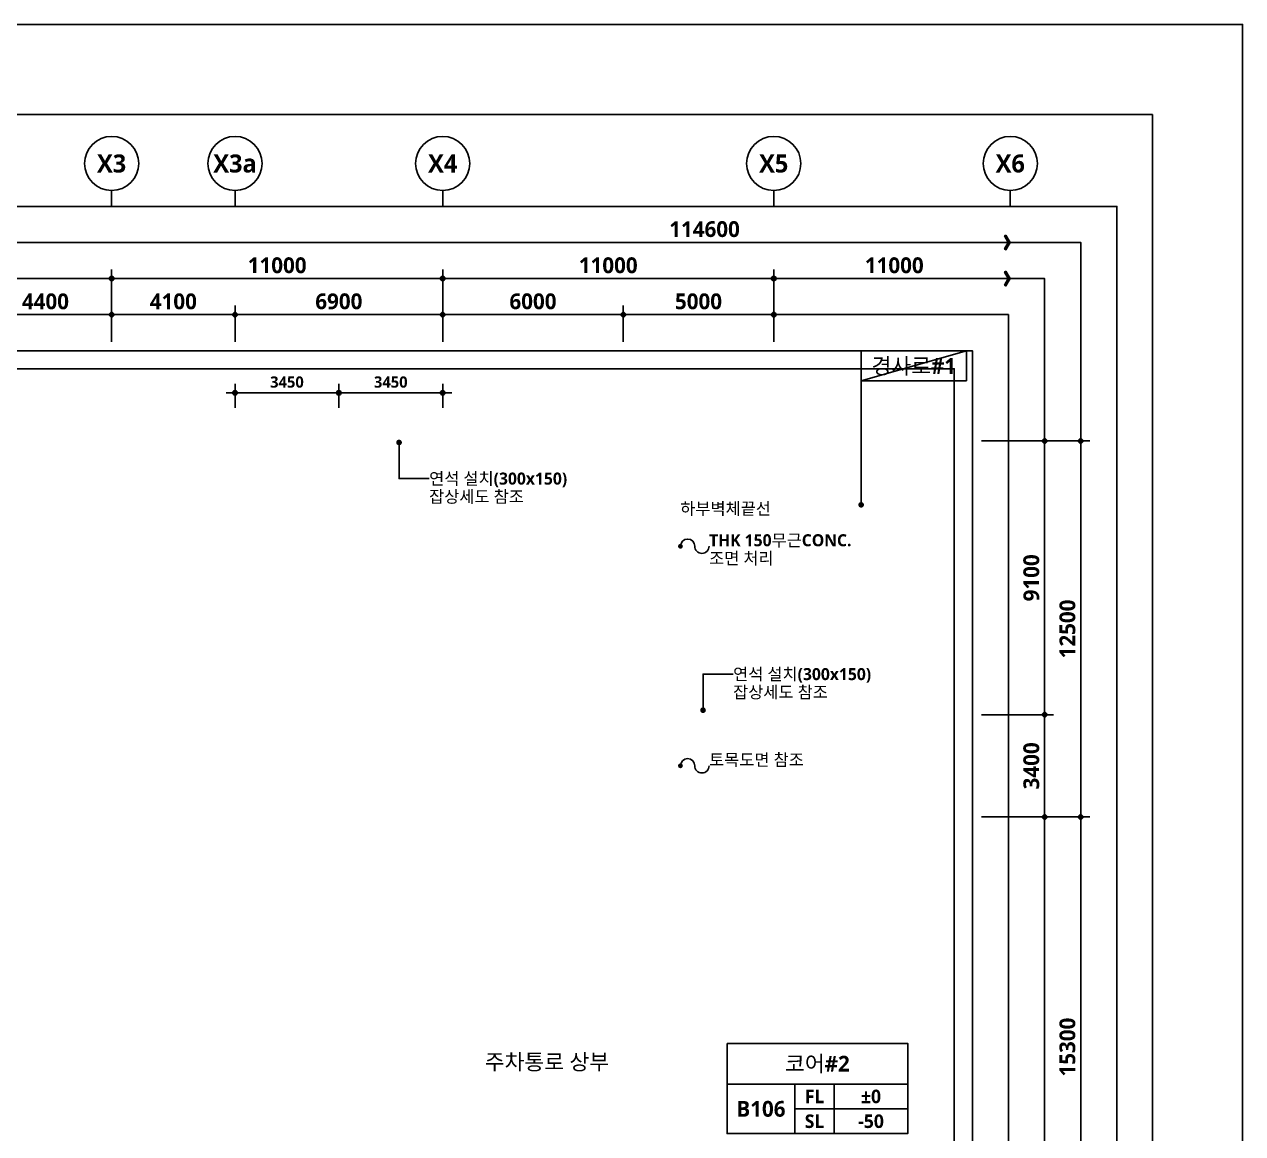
# Model space of a CAD drawing. Header units: millimetres. Extents: x -63924 to 190228206, y 0 to 456875599.
# Drawn here: x 48620 to 89100, y 215123 to 252000 of the extents above; entities that cross this region are included whole.
import ezdxf
from ezdxf.enums import TextEntityAlignment as Align

# ---------------------------------------------------------------- set-up
doc = ezdxf.new("R2010")
doc.units = ezdxf.units.MM
doc.header["$LTSCALE"] = 150
doc.header["$MEASUREMENT"] = 0
doc.header["$PDSIZE"] = -10
doc.layers.get('0').update_dxf_attribs({"linetype": 'CONTINUOUS'})
doc.layers.get('Defpoints').update_dxf_attribs({"color": 153, "linetype": 'CONTINUOUS'})
for name, color, linetype in [('A-ANNO-DIM', 4, 'CONTINUOUS'), ('A-ANNO-GRA1', 7, 'CONTINUOUS'), ('A-ANNO-LEAD', 4, 'CONTINUOUS'), ('A-ANNO-TEXT1', 7, 'CONTINUOUS'), ('A-ANNO-TEXT2', 3, 'CONTINUOUS'), ('A-ST-AXIS-BUB', 7, 'CONTINUOUS'), ('A-ST-AXIS-DIM', 7, 'CONTINUOUS')]:
    doc.layers.add(name, color=color, linetype=linetype)
for name, color, linetype, plot in [('Defpoint', 161, 'CONTINUOUS', False), ('G(그리드1)', 185, 'CONTINUOUS', False), ('G(그리드2)', 235, 'CONTINUOUS', False)]:
    doc.layers.add(name, color=color, linetype=linetype, plot=plot)
doc.styles.add('2020음성 1차', font='')
doc.styles.add('SH_나눔', font='')
doc.styles.add('SH_대대리576', font='')
doc.styles.add('SH_진천_나눔', font='')
doc.styles.get('2020음성 1차').set_extended_font_data('NanumGothic', bold=True)
doc.styles.get('SH_나눔').set_extended_font_data('NanumGothic', bold=True)
doc.styles.get('SH_대대리576').set_extended_font_data('NanumGothic', bold=True)
doc.styles.get('SH_진천_나눔').set_extended_font_data('NanumGothic', bold=True)
doc.dimstyles.new('SHP 300', dxfattribs={"dimscale": 150, "dimtxt": 3.5, "dimasz": 1, "dimexe": 2, "dimexo": 2, "dimgap": 1, "dimtad": 1, "dimdec": 0, "dimzin": 0, "dimdsep": 46, "dimtxsty": 'SH_대대리576', "dimblk": 'DIMDOT', "dimcen": 0.09, "dimclrt": 3, "dimadec": 0, "dimazin": 1, "dimtfac": 1, "dimtdec": 0, "dimtix": 1, "dimtmove": 2, "dimatfit": 0, "dimldrblk": 'DIMDOT', "dimfxl": 1, "dimtolj": 1, "dimtzin": 0, "dimarcsym": 0})
doc.dimstyles.new('SHP300내부', dxfattribs={"dimscale": 150, "dimtxt": 2.5, "dimasz": 1, "dimexe": 2, "dimexo": 2, "dimgap": 1, "dimtad": 1, "dimdec": 0, "dimzin": 0, "dimdsep": 46, "dimtxsty": 'SH_대대리576', "dimblk": 'DIMDOT', "dimcen": 0.09, "dimclrd": 256, "dimclre": 256, "dimclrt": 3, "dimadec": 0, "dimazin": 1, "dimtfac": 1, "dimtdec": 0, "dimtix": 1, "dimtmove": 2, "dimatfit": 0, "dimldrblk": 'DIMDOT', "dimfxl": 1, "dimtolj": 1, "dimtzin": 0, "dimlwd": -1, "dimlwe": -1, "dimarcsym": 0})

# ---------------------------------------------------------------- blocks, each defined once
blk = doc.blocks.new('DIMDOT')
at = {"color": 0}
blk.add_line((-2, 0), (2, 0), dxfattribs=at)
for radius in [0.5, 0.25]:
    blk.add_circle((0, 0), radius, dxfattribs=at)
blk = doc.blocks.new('*D524')
at = {"layer": 'A-ST-AXIS-DIM', "color": 0, "lineweight": -2, "transparency": 16777216}
for p, q in [((80420, 225650), (84020, 225650)), ((83720, 210500), (83720, 225500)), ((80420, 210350), (84020, 210350))]:
    blk.add_line(p, q, dxfattribs=at)
at = {"layer": 'Defpoints', "color": 0, "transparency": 16777216}
for p in [(80120, 225650), (83720, 225650), (80120, 210350)]:
    blk.add_point(p, dxfattribs=at)
at = {"layer": 'A-ST-AXIS-DIM', "color": 0, "linetype": 'ByBlock', "lineweight": -2, "transparency": 16777216, "xscale": 150, "yscale": 150, "zscale": 150}
for p, rotation in [((83720, 225650), 90), ((83720, 210350), 270)]:
    blk.add_blockref('DIMDOT', p, dxfattribs=dict(at, rotation=rotation))
at = {"layer": 'A-ST-AXIS-DIM', "color": 3, "transparency": 16777216, "insert": (83280.28054, 218000), "char_height": 525, "attachment_point": 5, "rotation": 90, "style": 'SH_대대리576'}
blk.add_mtext('\\A1;15300', dxfattribs=at)
blk = doc.blocks.new('*D525')
at = {"layer": 'A-ST-AXIS-DIM', "color": 0, "lineweight": -2, "transparency": 16777216}
for p, q in [((80420, 238150), (84020, 238150)), ((83720, 238000), (83720, 225800)), ((80420, 225650), (84020, 225650))]:
    blk.add_line(p, q, dxfattribs=at)
at = {"layer": 'Defpoints', "color": 0, "transparency": 16777216}
for p in [(80120, 238150), (80120, 225650), (83720, 225650)]:
    blk.add_point(p, dxfattribs=at)
at = {"layer": 'A-ST-AXIS-DIM', "color": 0, "linetype": 'ByBlock', "lineweight": -2, "transparency": 16777216, "xscale": 150, "yscale": 150, "zscale": 150}
for p, rotation in [((83720, 238150), 90), ((83720, 225650), 270)]:
    blk.add_blockref('DIMDOT', p, dxfattribs=dict(at, rotation=rotation))
at = {"layer": 'A-ST-AXIS-DIM', "color": 3, "transparency": 16777216, "insert": (83281, 231900), "char_height": 525, "attachment_point": 5, "rotation": 90, "style": 'SH_대대리576'}
blk.add_mtext('\\A1;12500', dxfattribs=at)
blk = doc.blocks.new('*D532')
at = {"layer": 'A-ST-AXIS-DIM', "color": 0, "lineweight": -2, "transparency": 16777216}
for p, q in [((80420, 238150), (82820, 238150)), ((82520, 238000), (82520, 229200)), ((80420, 229050), (82820, 229050))]:
    blk.add_line(p, q, dxfattribs=at)
at = {"layer": 'Defpoints', "color": 0, "transparency": 16777216}
for p in [(80120, 238150), (80120, 229050), (82520, 229050)]:
    blk.add_point(p, dxfattribs=at)
at = {"layer": 'A-ST-AXIS-DIM', "color": 0, "linetype": 'ByBlock', "lineweight": -2, "transparency": 16777216, "xscale": 150, "yscale": 150, "zscale": 150}
for p, rotation in [((82520, 238150), 90), ((82520, 229050), 270)]:
    blk.add_blockref('DIMDOT', p, dxfattribs=dict(at, rotation=rotation))
at = {"layer": 'A-ST-AXIS-DIM', "color": 3, "transparency": 16777216, "insert": (82080.28054, 233600), "char_height": 525, "attachment_point": 5, "rotation": 90, "style": 'SH_대대리576'}
blk.add_mtext('\\A1;9100', dxfattribs=at)
blk = doc.blocks.new('*D533')
at = {"layer": 'A-ST-AXIS-DIM', "color": 0, "lineweight": -2, "transparency": 16777216}
for p, q in [((80420, 229050), (82820, 229050)), ((82520, 225800), (82520, 228900)), ((80420, 225650), (82820, 225650))]:
    blk.add_line(p, q, dxfattribs=at)
at = {"layer": 'Defpoints', "color": 0, "transparency": 16777216}
for p in [(80120, 229050), (82520, 229050), (80120, 225650)]:
    blk.add_point(p, dxfattribs=at)
at = {"layer": 'A-ST-AXIS-DIM', "color": 0, "linetype": 'ByBlock', "lineweight": -2, "transparency": 16777216, "xscale": 150, "yscale": 150, "zscale": 150}
for p, rotation in [((82520, 229050), 90), ((82520, 225650), 270)]:
    blk.add_blockref('DIMDOT', p, dxfattribs=dict(at, rotation=rotation))
at = {"layer": 'A-ST-AXIS-DIM', "color": 3, "transparency": 16777216, "insert": (82080.28054, 227350), "char_height": 525, "attachment_point": 5, "rotation": 90, "style": 'SH_대대리576'}
blk.add_mtext('\\A1;3400', dxfattribs=at)
blk = doc.blocks.new('*D547')
at = {"layer": 'A-ANNO-DIM', "transparency": 16777216}
for p, q in [((59070, 239250), (59070, 240050)), ((62520, 239250), (62520, 240050)), ((62370, 239750), (59220, 239750))]:
    blk.add_line(p, q, dxfattribs=at)
at = {"layer": 'Defpoints', "color": 0, "transparency": 16777216}
for p in [(59070, 239750), (59070, 238950), (62520, 238950)]:
    blk.add_point(p, dxfattribs=at)
at = {"layer": 'A-ANNO-DIM', "linetype": 'ByBlock', "transparency": 16777216, "xscale": 150, "yscale": 150, "zscale": 150, "rotation": 180}
blk.add_blockref('DIMDOT', (59070, 239750), dxfattribs=at)
at = {"layer": 'A-ANNO-DIM', "linetype": 'ByBlock', "transparency": 16777216, "xscale": 150, "yscale": 150, "zscale": 150}
blk.add_blockref('DIMDOT', (62520, 239750), dxfattribs=at)
at = {"layer": 'A-ANNO-DIM', "color": 3, "transparency": 16777216, "insert": (60795, 240107), "char_height": 375, "attachment_point": 5, "style": 'SH_대대리576'}
blk.add_mtext('\\A1;3450', dxfattribs=at)
blk = doc.blocks.new('*D548')
at = {"layer": 'A-ANNO-DIM', "transparency": 16777216}
for p, q in [((55620, 239250), (55620, 240050)), ((59070, 239250), (59070, 240050)), ((55770, 239750), (58920, 239750))]:
    blk.add_line(p, q, dxfattribs=at)
at = {"layer": 'Defpoints', "color": 0, "transparency": 16777216}
for p in [(59070, 239750), (55620, 238950), (59070, 238950)]:
    blk.add_point(p, dxfattribs=at)
at = {"layer": 'A-ANNO-DIM', "linetype": 'ByBlock', "transparency": 16777216, "xscale": 150, "yscale": 150, "zscale": 150, "rotation": 180}
blk.add_blockref('DIMDOT', (55620, 239750), dxfattribs=at)
at = {"layer": 'A-ANNO-DIM', "linetype": 'ByBlock', "transparency": 16777216, "xscale": 150, "yscale": 150, "zscale": 150}
blk.add_blockref('DIMDOT', (59070, 239750), dxfattribs=at)
at = {"layer": 'A-ANNO-DIM', "color": 3, "transparency": 16777216, "insert": (57345, 240107), "char_height": 375, "attachment_point": 5, "style": 'SH_대대리576'}
blk.add_mtext('\\A1;3450', dxfattribs=at)
blk = doc.blocks.new('A-ST-AXIS-BUB-1')
at = {"layer": 'A-ST-AXIS-BUB'}
blk.add_line((0, 350), (0, 0), dxfattribs=at)
blk.add_circle((0, 950), 600, dxfattribs=at)
blk = doc.blocks.new('*D554')
at = {"layer": 'A-ST-AXIS-DIM', "color": 0, "lineweight": -2, "transparency": 16777216}
for p, q in [((40520, 241450), (40520, 243850)), ((51520, 241450), (51520, 243850)), ((40670, 243550), (51370, 243550))]:
    blk.add_line(p, q, dxfattribs=at)
at = {"layer": 'Defpoints', "color": 0, "transparency": 16777216}
for p in [(51520, 243550), (40520, 241150), (51520, 241150)]:
    blk.add_point(p, dxfattribs=at)
at = {"layer": 'A-ST-AXIS-DIM', "color": 0, "linetype": 'ByBlock', "lineweight": -2, "transparency": 16777216, "xscale": 150, "yscale": 150, "zscale": 150, "rotation": 180}
blk.add_blockref('DIMDOT', (40520, 243550), dxfattribs=at)
at = {"layer": 'A-ST-AXIS-DIM', "color": 0, "linetype": 'ByBlock', "lineweight": -2, "transparency": 16777216, "xscale": 150, "yscale": 150, "zscale": 150}
blk.add_blockref('DIMDOT', (51520, 243550), dxfattribs=at)
at = {"layer": 'A-ST-AXIS-DIM', "color": 3, "transparency": 16777216, "insert": (46020, 243988), "char_height": 525, "attachment_point": 5, "style": 'SH_대대리576'}
blk.add_mtext('\\A1;11000', dxfattribs=at)
blk = doc.blocks.new('*D555')
at = {"layer": 'A-ST-AXIS-DIM', "color": 0, "lineweight": -2, "transparency": 16777216}
for p, q in [((51520, 241450), (51520, 243850)), ((62520, 241450), (62520, 243850)), ((62370, 243550), (51670, 243550))]:
    blk.add_line(p, q, dxfattribs=at)
at = {"layer": 'Defpoints', "color": 0, "transparency": 16777216}
for p in [(51520, 243550), (51520, 241150), (62520, 241150)]:
    blk.add_point(p, dxfattribs=at)
at = {"layer": 'A-ST-AXIS-DIM', "color": 0, "linetype": 'ByBlock', "lineweight": -2, "transparency": 16777216, "xscale": 150, "yscale": 150, "zscale": 150, "rotation": 180}
blk.add_blockref('DIMDOT', (51520, 243550), dxfattribs=at)
at = {"layer": 'A-ST-AXIS-DIM', "color": 0, "linetype": 'ByBlock', "lineweight": -2, "transparency": 16777216, "xscale": 150, "yscale": 150, "zscale": 150}
blk.add_blockref('DIMDOT', (62520, 243550), dxfattribs=at)
at = {"layer": 'A-ST-AXIS-DIM', "color": 3, "transparency": 16777216, "insert": (57020, 243988), "char_height": 525, "attachment_point": 5, "style": 'SH_대대리576'}
blk.add_mtext('\\A1;11000', dxfattribs=at)
blk = doc.blocks.new('*D556')
at = {"layer": 'A-ST-AXIS-DIM', "color": 0, "lineweight": -2, "transparency": 16777216}
for p, q in [((62520, 241450), (62520, 243850)), ((73520, 241450), (73520, 243850)), ((62670, 243550), (73370, 243550))]:
    blk.add_line(p, q, dxfattribs=at)
at = {"layer": 'Defpoints', "color": 0, "transparency": 16777216}
for p in [(73520, 243550), (62520, 241150), (73520, 241150)]:
    blk.add_point(p, dxfattribs=at)
at = {"layer": 'A-ST-AXIS-DIM', "color": 0, "linetype": 'ByBlock', "lineweight": -2, "transparency": 16777216, "xscale": 150, "yscale": 150, "zscale": 150, "rotation": 180}
blk.add_blockref('DIMDOT', (62520, 243550), dxfattribs=at)
at = {"layer": 'A-ST-AXIS-DIM', "color": 0, "linetype": 'ByBlock', "lineweight": -2, "transparency": 16777216, "xscale": 150, "yscale": 150, "zscale": 150}
blk.add_blockref('DIMDOT', (73520, 243550), dxfattribs=at)
at = {"layer": 'A-ST-AXIS-DIM', "color": 3, "transparency": 16777216, "insert": (68020, 243988), "char_height": 525, "attachment_point": 5, "style": 'SH_대대리576'}
blk.add_mtext('\\A1;11000', dxfattribs=at)
blk = doc.blocks.new('*D613')
at = {"layer": 'A-ST-AXIS-DIM', "color": 0, "lineweight": -2, "transparency": 16777216}
for p, q in [((47120, 241450), (47120, 242650)), ((51520, 241450), (51520, 242650)), ((47270, 242350), (51370, 242350))]:
    blk.add_line(p, q, dxfattribs=at)
at = {"layer": 'Defpoints', "color": 0, "transparency": 16777216}
for p in [(51520, 242350), (47120, 241150), (51520, 241150)]:
    blk.add_point(p, dxfattribs=at)
at = {"layer": 'A-ST-AXIS-DIM', "color": 0, "linetype": 'ByBlock', "lineweight": -2, "transparency": 16777216, "xscale": 150, "yscale": 150, "zscale": 150, "rotation": 180}
blk.add_blockref('DIMDOT', (47120, 242350), dxfattribs=at)
at = {"layer": 'A-ST-AXIS-DIM', "color": 0, "linetype": 'ByBlock', "lineweight": -2, "transparency": 16777216, "xscale": 150, "yscale": 150, "zscale": 150}
blk.add_blockref('DIMDOT', (51520, 242350), dxfattribs=at)
at = {"layer": 'A-ST-AXIS-DIM', "color": 3, "transparency": 16777216, "insert": (49320, 242788), "char_height": 525, "attachment_point": 5, "style": 'SH_대대리576'}
blk.add_mtext('\\A1;4400', dxfattribs=at)
blk = doc.blocks.new('*D614')
at = {"layer": 'A-ST-AXIS-DIM', "color": 0, "lineweight": -2, "transparency": 16777216}
for p, q in [((51520, 241450), (51520, 242650)), ((55620, 241450), (55620, 242650)), ((55470, 242350), (51670, 242350))]:
    blk.add_line(p, q, dxfattribs=at)
at = {"layer": 'Defpoints', "color": 0, "transparency": 16777216}
for p in [(51520, 242350), (51520, 241150), (55620, 241150)]:
    blk.add_point(p, dxfattribs=at)
at = {"layer": 'A-ST-AXIS-DIM', "color": 0, "linetype": 'ByBlock', "lineweight": -2, "transparency": 16777216, "xscale": 150, "yscale": 150, "zscale": 150, "rotation": 180}
blk.add_blockref('DIMDOT', (51520, 242350), dxfattribs=at)
at = {"layer": 'A-ST-AXIS-DIM', "color": 0, "linetype": 'ByBlock', "lineweight": -2, "transparency": 16777216, "xscale": 150, "yscale": 150, "zscale": 150}
blk.add_blockref('DIMDOT', (55620, 242350), dxfattribs=at)
at = {"layer": 'A-ST-AXIS-DIM', "color": 3, "transparency": 16777216, "insert": (53570, 242788), "char_height": 525, "attachment_point": 5, "style": 'SH_대대리576'}
blk.add_mtext('\\A1;4100', dxfattribs=at)
blk = doc.blocks.new('*D615')
at = {"layer": 'A-ST-AXIS-DIM', "color": 0, "lineweight": -2, "transparency": 16777216}
for p, q in [((55620, 241450), (55620, 242650)), ((62520, 241450), (62520, 242650)), ((55770, 242350), (62370, 242350))]:
    blk.add_line(p, q, dxfattribs=at)
at = {"layer": 'Defpoints', "color": 0, "transparency": 16777216}
for p in [(62520, 242350), (55620, 241150), (62520, 241150)]:
    blk.add_point(p, dxfattribs=at)
at = {"layer": 'A-ST-AXIS-DIM', "color": 0, "linetype": 'ByBlock', "lineweight": -2, "transparency": 16777216, "xscale": 150, "yscale": 150, "zscale": 150, "rotation": 180}
blk.add_blockref('DIMDOT', (55620, 242350), dxfattribs=at)
at = {"layer": 'A-ST-AXIS-DIM', "color": 0, "linetype": 'ByBlock', "lineweight": -2, "transparency": 16777216, "xscale": 150, "yscale": 150, "zscale": 150}
blk.add_blockref('DIMDOT', (62520, 242350), dxfattribs=at)
at = {"layer": 'A-ST-AXIS-DIM', "color": 3, "transparency": 16777216, "insert": (59070, 242790), "char_height": 525, "attachment_point": 5, "style": 'SH_대대리576'}
blk.add_mtext('\\A1;6900', dxfattribs=at)
blk = doc.blocks.new('*D657')
at = {"layer": 'A-ST-AXIS-DIM', "color": 0, "lineweight": -2, "transparency": 16777216}
for p, q in [((62520, 241450), (62520, 242650)), ((68520, 241450), (68520, 242650)), ((68370, 242350), (62670, 242350))]:
    blk.add_line(p, q, dxfattribs=at)
at = {"layer": 'Defpoints', "color": 0, "transparency": 16777216}
for p in [(62520, 242350), (62520, 241150), (68520, 241150)]:
    blk.add_point(p, dxfattribs=at)
at = {"layer": 'A-ST-AXIS-DIM', "color": 0, "linetype": 'ByBlock', "lineweight": -2, "transparency": 16777216, "xscale": 150, "yscale": 150, "zscale": 150, "rotation": 180}
blk.add_blockref('DIMDOT', (62520, 242350), dxfattribs=at)
at = {"layer": 'A-ST-AXIS-DIM', "color": 0, "linetype": 'ByBlock', "lineweight": -2, "transparency": 16777216, "xscale": 150, "yscale": 150, "zscale": 150}
blk.add_blockref('DIMDOT', (68520, 242350), dxfattribs=at)
at = {"layer": 'A-ST-AXIS-DIM', "color": 3, "transparency": 16777216, "insert": (65520, 242790), "char_height": 525, "attachment_point": 5, "style": 'SH_대대리576'}
blk.add_mtext('\\A1;6000', dxfattribs=at)
blk = doc.blocks.new('*D658')
at = {"layer": 'A-ST-AXIS-DIM', "color": 0, "lineweight": -2, "transparency": 16777216}
for p, q in [((68520, 241450), (68520, 242650)), ((73520, 241450), (73520, 242650)), ((68670, 242350), (73370, 242350))]:
    blk.add_line(p, q, dxfattribs=at)
at = {"layer": 'Defpoints', "color": 0, "transparency": 16777216}
for p in [(73520, 242350), (68520, 241150), (73520, 241150)]:
    blk.add_point(p, dxfattribs=at)
at = {"layer": 'A-ST-AXIS-DIM', "color": 0, "linetype": 'ByBlock', "lineweight": -2, "transparency": 16777216, "xscale": 150, "yscale": 150, "zscale": 150, "rotation": 180}
blk.add_blockref('DIMDOT', (68520, 242350), dxfattribs=at)
at = {"layer": 'A-ST-AXIS-DIM', "color": 0, "linetype": 'ByBlock', "lineweight": -2, "transparency": 16777216, "xscale": 150, "yscale": 150, "zscale": 150}
blk.add_blockref('DIMDOT', (73520, 242350), dxfattribs=at)
at = {"layer": 'A-ST-AXIS-DIM', "color": 3, "transparency": 16777216, "insert": (71020, 242789), "char_height": 525, "attachment_point": 5, "style": 'SH_대대리576'}
blk.add_mtext('\\A1;5000', dxfattribs=at)
blk = doc.blocks.new('G$C9D92D8A7')
at = {"layer": 'A-ANNO-GRA1'}
for p, q in [((0, 11), (40, 11)), ((15, 11), (15, 0)), ((23.75, 11), (23.75, 0)), ((15, 5.5), (40, 5.5))]:
    blk.add_line(p, q, dxfattribs=at)
blk.add_lwpolyline([(0, 20), (0, 0), (40, 0), (40, 20)], close=True, dxfattribs=at)
at = {"style": '2020음성 1차'}
for tag, height, p in [('실명', 3.5, (20, 15.5)), ('마감레벨', 3, (31.875, 8.25)), ('실번호', 3.5, (7.5, 5.5)), ('구조레벨', 3, (31.875, 2.75))]:
    blk.add_attdef(tag, text='', height=height, dxfattribs=at).set_placement(p, align=Align.MIDDLE_CENTER)
at = {"layer": 'A-ANNO-TEXT1', "style": 'SH_나눔'}
for s, p in [('FL', (19.375, 8.25)), ('SL', (19.375, 2.75))]:
    blk.add_text(s, height=3, dxfattribs=at).set_placement(p, align=Align.MIDDLE)

msp = doc.modelspace()

# ---------------------------------------------------------------- linework, layer by layer
msp.add_lwpolyline([(76423.8, 236027.2), (76423.8, 240150)])
at = {"const_width": 93.8}
msp.add_lwpolyline([(76423.8, 235980.4, 1), (76423.8, 236074.1, 1)], format="xyb", close=True, dxfattribs=at)
at = {"layer": 'A-ANNO-GRA1'}
msp.add_lwpolyline([(76423.8, 240150), (79923.8, 240150), (79923.8, 241150), (76423.8, 241150)], close=True, dxfattribs=at)
at = {"layer": 'A-ANNO-LEAD'}
for points, const_width in [([(61070, 238146.9, -1), (61070, 238053.1, -1)], 93.8), ([(70380.3, 234650, 1), (70459.7, 234650, 1)], 79.4), ([(71170, 229153.1, 1), (71170, 229246.9, 1)], 93.8), ([(70380.5, 227351.3, 1), (70459.9, 227351.3, 1)], 79.4)]:
    msp.add_lwpolyline(points, format="xyb", close=True, dxfattribs=dict(at, const_width=const_width))
for points in [[(61070, 238100), (61070, 236900), (62070, 236900)], [(71170, 229200), (71170, 230400), (72170, 230400)]]:
    msp.add_lwpolyline(points, dxfattribs=at)
for points, format in [([(68720, 234700, 0, 83.3, 0), (68845, 234916.5, 0, 0, 0), (69413.5, 235901.2, 0, 0, 0), (70413.5, 235901.2, 0, 0, 0)], "xyseb"), ([(70420, 234650, -1), (70896.2, 234650, 0.4142136), (71134.3, 234411.9, 0.4142136), (71372.4, 234650, 0.4142136)], "xyb"), ([(70420.2, 227351.3, -1), (70896.4, 227351.3, 0.4142136), (71134.5, 227113.2, 0.4142136), (71372.6, 227351.3, 0.4142136)], "xyb")]:
    msp.add_lwpolyline(points, format=format, dxfattribs=at)
at = {"layer": 'A-ST-AXIS-DIM'}
for p, q in [((81314.3, 244750), (14070, 244750)), ((73520, 241450), (73520, 243850)), ((81380, 243550), (73670, 243550))]:
    msp.add_line(p, q, dxfattribs=at)
at = {"layer": 'A-ST-AXIS-DIM', "linetype": 'Continuous'}
for points in [[(81236.6, 244994.6), (81187.7, 244965.9), (81314.3, 244750), (81187.6, 244534), (81236.6, 244505.4), (81380, 244750)], [(81236.6, 243794.6), (81187.7, 243765.9), (81314.3, 243550), (81187.6, 243334), (81236.6, 243305.4), (81380, 243550)]]:
    msp.add_lwpolyline(points, close=True, dxfattribs=at)
at = {"layer": 'Defpoint'}
msp.add_line((79923.8, 241150), (76423.8, 240150), dxfattribs=at)
for points in [[(0, 126000), (89100, 126000), (89100, 252000), (0, 252000)], [(3000, 249000), (86100, 249000), (86100, 142500), (3000, 142500)]]:
    msp.add_lwpolyline(points, close=True, dxfattribs=at)
at = {"layer": 'G(그리드1)'}
for points in [[(6120, 245950), (84920, 245950), (84920, 144550), (6120, 144550)], [(7320, 244750), (83720, 244750), (83720, 146750), (7320, 146750)], [(8520, 243550), (82520, 243550), (82520, 147950), (8520, 147950)], [(9720, 242350), (81320, 242350), (81320, 149150), (9720, 149150)], [(10920, 241150), (80120, 241150), (80120, 150350), (10920, 150350)]]:
    msp.add_lwpolyline(points, close=True, dxfattribs=at)
at = {"layer": 'G(그리드2)'}
msp.add_lwpolyline([(11520, 240550), (79520, 240550), (79520, 150950), (11520, 150950)], close=True, dxfattribs=at)
msp.add_lwpolyline([(11520, 240550), (79520, 240550), (79520, 150950), (11520, 150950)], close=True, dxfattribs=at)

# ---------------------------------------------------------------- block references
at = {"layer": 'A-ANNO-TEXT1'}
ref = msp.add_blockref('G$C9D92D8A7', (71970, 215122.8), dxfattribs=dict(at, xscale=150, yscale=150, zscale=150))
ref.add_attrib('실명', '코어#2', dxfattribs={"layer": 'A-ANNO-TEXT2', "height": 525, "style": '2020음성 1차'}).set_placement((74970, 217447.8, 309000), align=Align.MIDDLE_CENTER)
ref.add_attrib('실번호', 'B106', dxfattribs={"layer": 'A-ANNO-TEXT2', "height": 525, "style": '2020음성 1차'}).set_placement((73095, 215947.8, 309000), align=Align.MIDDLE_CENTER)
ref.add_attrib('마감레벨', '%%P0', dxfattribs={"height": 450, "style": '2020음성 1차'}).set_placement((76751.2, 216360.3, 309000), align=Align.MIDDLE_CENTER)
ref.add_attrib('구조레벨', '-50', dxfattribs={"height": 450, "style": '2020음성 1차'}).set_placement((76751.2, 215535.3, 309000), align=Align.MIDDLE_CENTER)
at = {"layer": 'A-ST-AXIS-BUB', "xscale": 1.5, "yscale": 1.5, "zscale": 1.5}
for p in [(51520, 245950), (55620, 245950), (62520, 245950), (73520, 245950), (81380, 245950)]:
    msp.add_blockref('A-ST-AXIS-BUB-1', p, dxfattribs=at)
at = {"layer": 'A-ST-AXIS-DIM', "xscale": 150, "yscale": 150, "zscale": 150, "rotation": 180}
msp.add_blockref('DIMDOT', (73520, 243550), dxfattribs=at)

# ---------------------------------------------------------------- texts
at = {"layer": 'A-ANNO-TEXT1', "style": 'SH_대대리576'}
for s, p in [('X3', (51520, 247375)), ('X3a', (55620, 247375)), ('X4', (62520, 247375)), ('X5', (73520, 247375)), ('X6', (81380, 247375))]:
    msp.add_text(s, height=600, dxfattribs=at).set_placement(p, align=Align.MIDDLE_CENTER)
at = {"layer": 'A-ANNO-TEXT1', "style": '2020음성 1차'}
for s, p in [('연석 설치(300x150)', (62070, 236900)), ('잡상세도 참조', (62070, 236300)), ('하부벽체끝선', (70413.5, 235901.2)), ('조면 처리', (71372.4, 234250)), ('연석 설치(300x150)', (72170, 230400)), ('잡상세도 참조', (72170, 229800))]:
    msp.add_text(s, height=400, dxfattribs=at).set_placement(p, align=Align.MIDDLE_LEFT)
for s, p in [('THK 150무근CONC.', (71372.4, 234650)), ('토목도면 참조', (71372.6, 227351.3))]:
    msp.add_text(s, height=400, dxfattribs=at).set_placement(p)
at = {"layer": 'A-ANNO-TEXT2', "style": 'SH_진천_나눔'}
for s, p in [('경사로#1', (78173.8, 240650)), ('주차통로 상부', (65984, 217513.7))]:
    msp.add_text(s, height=525, dxfattribs=at).set_placement(p, align=Align.MIDDLE)
at = {"layer": 'A-ST-AXIS-DIM', "color": 3, "char_height": 525, "attachment_point": 5, "style": 'SH_대대리576'}
for s, insert in [('\\A1;114600', (71220, 245189.7)), ('\\A1;11000', (77525, 243987.9))]:
    msp.add_mtext(s, dxfattribs=dict(at, insert=insert))

# ---------------------------------------------------------------- dimensions: what is measured, and where the dimension line sits
at = {"layer": 'A-ANNO-DIM'}
for p1, angle, picture, middle in [((55620, 238950), 0, '*D548', (57345, 240106.9)), ((62520, 238950), 180, '*D547', (60795, 240106.9))]:
    dim = msp.add_linear_dim(base=(59070, 239750), p1=p1, p2=(59070, 238950), angle=angle, dimstyle='SHP300내부', override={"dimtxsty": 'SH_대대리576', "dimldrblk": 'DIMDOT'}, dxfattribs=at)
    dim.commit()
    dim.dimension.update_dxf_attribs({"geometry": picture, "text_midpoint": middle})
at = {"layer": 'A-ST-AXIS-DIM'}
for base, p1, p2, angle, picture, middle in [((51520, 243550), (40520, 241150), (51520, 241150), 180, '*D554', (46020, 243987.9)), ((51520, 243550), (62520, 241150), (51520, 241150), 0, '*D555', (57020, 243987.9)), ((73520, 243550), (62520, 241150), (73520, 241150), 180, '*D556', (68020, 243987.9)), ((51520, 242350), (47120, 241150), (51520, 241150), 180, '*D613', (49320, 242787.9)), ((51520, 242350), (55620, 241150), (51520, 241150), 0, '*D614', (53570, 242787.9)), ((62520, 242350), (55620, 241150), (62520, 241150), 180, '*D615', (59070, 242789.7)), ((62520, 242350), (68520, 241150), (62520, 241150), 0, '*D657', (65520, 242789.7)), ((73520, 242350), (68520, 241150), (73520, 241150), 180, '*D658', (71020, 242788.6)), ((83720, 225650), (80120, 238150), (80120, 225650), 90, '*D525', (83280.7, 231900)), ((82520, 229050), (80120, 238150), (80120, 229050), 90, '*D532', (82080.3, 233600)), ((82520, 229050), (80120, 225650), (80120, 229050), 270, '*D533', (82080.3, 227350)), ((83720, 225650), (80120, 210350), (80120, 225650), 270, '*D524', (83280.3, 218000))]:
    dim = msp.add_linear_dim(base=base, p1=p1, p2=p2, angle=angle, dimstyle='SHP 300', override={"dimtxsty": 'SH_대대리576', "dimldrblk": 'DIMDOT'}, dxfattribs=at)
    dim.commit()
    dim.dimension.update_dxf_attribs({"geometry": picture, "text_midpoint": middle})

doc.saveas('drawing.dxf')
